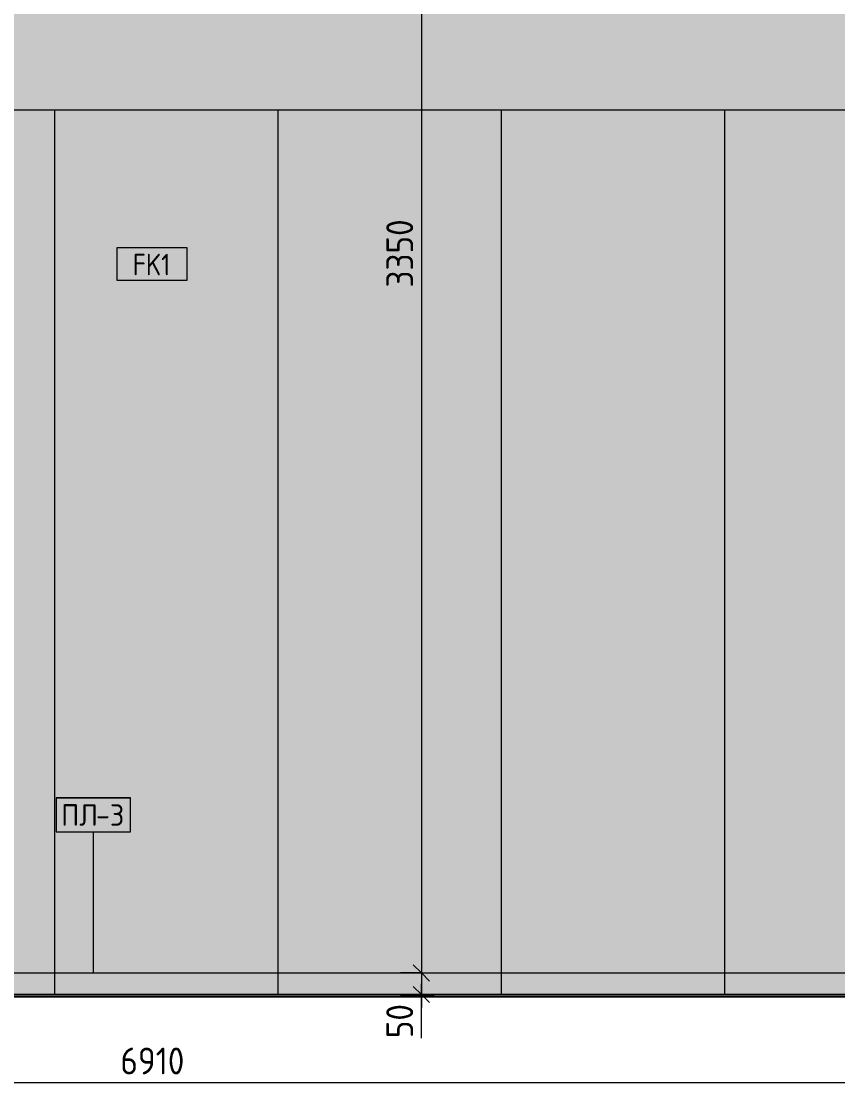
# Model space of a CAD drawing. Header units: millimetres. Extents: x 54605 to 109624, y -2609 to 12445.
# Drawn here: x 87107 to 89006, y 8165 to 10665 of the extents above; entities that cross this region are included whole.
import ezdxf

# ---------------------------------------------------------------- set-up
doc = ezdxf.new("R2010")
doc.units = ezdxf.units.MM
for name, color, linetype, lineweight in [('A-ANNO-DIMS', 7, 'Continuous', 9), ('A-ANNO-DIMS-25', 7, 'Continuous', 9), ('A-FLOR', 7, 'Continuous', 9), ('A-GENM', 7, 'Continuous', 9), ('A-GENM-IDEN', 7, 'Continuous', 9), ('A-WALL-IDEN', 7, 'Continuous', 9), ('A-WALL-PATT', 7, 'Continuous', 9)]:
    doc.layers.add(name, color=color, linetype=linetype, lineweight=lineweight)
for name, color, linetype, lineweight, true_color in [('A-FLOR-1', 7, 'Continuous', 9, 0x787878), ('A-FLOR-FNSH-1', 7, 'Continuous', 30, 0x3c3c3c), ('I-FURN-9', 7, 'Continuous', 9, 0xc0c0c0)]:
    doc.layers.add(name, color=color, linetype=linetype, lineweight=lineweight, true_color=true_color)
doc.layers.add('I-FURN-8', color=7, linetype='Continuous', lineweight=9, true_color=0x7f7f7f, transparency=0.7)
doc.styles.add('GOST Common_5', font='GOST_Common.ttf', dxfattribs={"width": 0.9, "height": 50})
doc.styles.add('GOST Common_6', font='GOST_Common.ttf', dxfattribs={"height": 50})
doc.styles.add('ISOCPEUR_2', font='isocpeur.ttf', dxfattribs={"width": 0.9, "height": 62.5})
doc.dimstyles.new('ISO-2_5_0_9К_БОЛЬШОЙ_1', dxfattribs={"dimscale": 304.8, "dimtxt": 62.248823, "dimasz": 0.123031, "dimexe": 0.098425, "dimexo": 0.246063, "dimgap": 0, "dimtad": 1, "dimdec": 0, "dimrnd": 10, "dimzin": 0, "dimdsep": 46, "dimtxsty": 'ISOCPEUR_2', "dimblk1": 'OBLIQUE', "dimblk2": 'OBLIQUE', "dimsah": 1, "dimcen": 0.09, "dimdle": 0.098425, "dimazin": 0, "dimtfac": 1, "dimtdec": 4, "dimtix": 1, "dimtmove": 0, "dimatfit": 3, "dimfxl": 1, "dimtvp": 1, "dimtolj": 1, "dimtzin": 0, "dimarcsym": 2})
doc.dimstyles.new('ISO-2_5_0_9К_БОЛЬШОЙ_2', dxfattribs={"dimscale": 304.8, "dimtxt": 62.248823, "dimasz": 0.123031, "dimexe": 0.098425, "dimexo": 0.246063, "dimgap": 0, "dimtad": 1, "dimdec": 0, "dimrnd": 10, "dimzin": 0, "dimdsep": 46, "dimtxsty": 'ISOCPEUR_2', "dimblk1": 'OBLIQUE', "dimblk2": 'OBLIQUE', "dimsah": 1, "dimcen": 0.09, "dimdle": 0.098425, "dimazin": 0, "dimtfac": 1, "dimtdec": 4, "dimtix": 1, "dimtmove": 1, "dimatfit": 3, "dimfxl": 1, "dimtvp": 1, "dimtolj": 1, "dimtzin": 0, "dimarcsym": 2})

# ---------------------------------------------------------------- blocks, each defined once
blk = doc.blocks.new('Плинтус - Плинтус темный _ст_школа_-33410282-Развертка 3_07-2')
at = {"layer": 'A-GENM'}
for p, q in [((-6596.5, 8450), (-526.5, 8450)), ((-526.5, 8400), (-6596.5, 8400))]:
    blk.add_line(p, q, dxfattribs=at)
blk = doc.blocks.new('шкаф 1_112 - шкаф 1_112-31117176-Развертка 3_07-2')
at = {"layer": 'I-FURN-8'}
for points in [[(-3821.5, 8450), (-3821.5, 10460), (-4341.5, 10460), (-4341.5, 8450), (-4020.5, 8450)], [(-3584.9, 8450), (-3301.5, 8450), (-3301.5, 10460), (-3821.5, 10460), (-3821.5, 8450)], [(-3301.5, 8450), (-2781.5, 8450), (-2781.5, 10460), (-3301.5, 10460), (-3301.5, 8455)], [(-2359.6, 8450), (-2261.5, 8450), (-2261.5, 10460), (-2781.5, 10460), (-2781.5, 8450), (-2386.8, 8450)], [(-2261.5, 8450), (-1741.5, 8450), (-1741.5, 10460), (-2261.5, 10460), (-2261.5, 8455)], [(-4341.5, 8400), (-3821.5, 8400), (-3821.5, 8450), (-4341.5, 8450)], [(-3821.5, 8400), (-3301.5, 8400), (-3301.5, 8450), (-3821.5, 8450)], [(-2822.5, 8400), (-2781.5, 8400), (-2781.5, 8450), (-3301.5, 8450), (-3301.5, 8400), (-2931.4, 8400)], [(-2277.9, 8400), (-2261.5, 8400), (-2261.5, 8450), (-2781.5, 8450), (-2781.5, 8400), (-2332.4, 8400)], [(-1842.3, 8400), (-1741.5, 8400), (-1741.5, 8450), (-2261.5, 8450), (-2261.5, 8400), (-2060.1, 8400)]]:
    blk.add_hatch(color=256, dxfattribs=at).paths.add_polyline_path(points)
at = {"layer": 'I-FURN-9'}
for p, q in [((-4341.5, 10460), (-3821.5, 10460)), ((-3821.5, 10460), (-3301.5, 10460)), ((-3821.5, 8400), (-3821.5, 10460)), ((-3821.5, 8400), (-3821.5, 10460)), ((-3301.5, 8400), (-3301.5, 10460)), ((-3301.5, 10460), (-2781.5, 10460)), ((-3301.5, 8400), (-3301.5, 10460)), ((-2781.5, 10460), (-2261.5, 10460)), ((-2781.5, 8400), (-2781.5, 10460)), ((-2781.5, 8400), (-2781.5, 10460)), ((-2261.5, 8400), (-2261.5, 10460)), ((-2261.5, 10460), (-1741.5, 10460)), ((-2261.5, 8400), (-2261.5, 10460))]:
    blk.add_line(p, q, dxfattribs=at)
blk = doc.blocks.new('DIMBLOCK29-Развертка 3_07-2')
at = {"layer": 'A-ANNO-DIMS-25'}
for p, q in [((83955.7, 8325), (83955.7, 8164.7)), ((83955.7, 8194.7), (83955.7, 8320)), ((90865.7, 8325), (90865.7, 8164.7)), ((90865.7, 8194.7), (90865.7, 8320)), ((83925.7, 8194.7), (90895.7, 8194.7))]:
    blk.add_line(p, q, dxfattribs=at)
at = {"layer": 'A-ANNO-DIMS-25', "lineweight": 20}
for p, q in [((83955.7, 8194.7), (83974.4, 8213.5)), ((90865.7, 8194.7), (90884.4, 8213.5)), ((83955.7, 8194.7), (83936.9, 8176)), ((90865.7, 8194.7), (90846.9, 8176))]:
    blk.add_line(p, q, dxfattribs=at)
at = {"layer": 'A-ANNO-DIMS-25', "color": 0, "insert": (87337, 8276.4), "char_height": 62.5, "width": 176.691, "attachment_point": 1, "line_spacing_factor": 1.149209, "style": 'ISOCPEUR_2'}
blk.add_mtext('6910', dxfattribs=at)
blk = doc.blocks.new('_Oblique')
at = {"color": 0, "linetype": 'ByBlock', "lineweight": -2}
blk.add_line((-0.5, -0.5), (0.5, 0.5), dxfattribs=at)
blk = doc.blocks.new('Mark Reiling - Mark Reiling-26174330-Развертка 3_07-2')
at = {"layer": 'A-GENM-IDEN'}
for p, q in [((-3818.2, 8857.8), (-3818.2, 8779)), ((-3818.2, 8857.8), (-3644.8, 8857.8)), ((-3644.8, 8857.8), (-3818.2, 8857.8)), ((-3818.2, 8857.8), (-3818.2, 8779)), ((-3644.8, 8779), (-3644.8, 8857.8)), ((-3644.8, 8779), (-3644.8, 8857.8)), ((-3818.2, 8779), (-3644.8, 8779)), ((-3818.2, 8779), (-3644.8, 8779))]:
    blk.add_line(p, q, dxfattribs=at)
blk = doc.blocks.new('М_стена_0001 - Типоразмер_без рамки-25382661-Развертка 3_07-2')
at = {"layer": 'A-WALL-IDEN'}
for p, q in [((-3513.6, 10138.1), (-3676.8, 10138.1)), ((-3676.8, 10138.1), (-3676.8, 10063.1)), ((-3513.6, 10063.1), (-3513.6, 10138.1)), ((-3676.8, 10063.1), (-3513.6, 10063.1))]:
    blk.add_line(p, q, dxfattribs=at)
blk = doc.blocks.new('DIMBLOCK30-Развертка 3_07-2')
at = {"layer": 'A-ANNO-DIMS-25'}
for p, q in [((88037.6, 11830), (88037.6, 8450)), ((87989.1, 11800), (88067.6, 11800)), ((88037.6, 11800), (87989.1, 11800)), ((87989.1, 8450), (88067.6, 8450)), ((88037.6, 8450), (87989.1, 8450))]:
    blk.add_line(p, q, dxfattribs=at)
at = {"layer": 'A-ANNO-DIMS-25', "lineweight": 20}
for p, q in [((88037.6, 11800), (88018.8, 11818.8)), ((88037.6, 11800), (88056.3, 11781.2)), ((88037.6, 8450), (88018.8, 8468.7)), ((88037.6, 8450), (88056.3, 8431.2))]:
    blk.add_line(p, q, dxfattribs=at)
at = {"layer": 'A-ANNO-DIMS-25', "color": 0, "insert": (87955.9, 10046), "char_height": 62.5, "width": 189.619, "attachment_point": 1, "rotation": 90, "line_spacing_factor": 1.149209, "style": 'ISOCPEUR_2'}
blk.add_mtext('3350', dxfattribs=at)
blk = doc.blocks.new('DIMBLOCK31-Развертка 3_07-2')
at = {"layer": 'A-ANNO-DIMS-25', "lineweight": 20}
for p, q in [((88037.6, 8450), (88018.8, 8468.7)), ((88037.6, 8450), (88056.3, 8431.2)), ((88037.6, 8400), (88018.8, 8418.7)), ((88037.6, 8400), (88056.3, 8381.2))]:
    blk.add_line(p, q, dxfattribs=at)
at = {"layer": 'A-ANNO-DIMS-25'}
for p, q in [((87989.1, 8450), (88067.6, 8450)), ((88037.6, 8450), (87989.1, 8450)), ((88037.6, 8450), (88037.6, 8370)), ((88037.6, 8402.2), (88037.6, 8425)), ((87989.1, 8400), (88067.6, 8400)), ((88037.6, 8400), (87989.1, 8400)), ((88037.6, 8298.2), (88037.6, 8402.2))]:
    blk.add_line(p, q, dxfattribs=at)
at = {"layer": 'A-ANNO-DIMS-25', "color": 0, "insert": (87955.9, 8298.2), "char_height": 62.5, "width": 94.81, "attachment_point": 1, "rotation": 90, "line_spacing_factor": 1.149209, "style": 'ISOCPEUR_2'}
blk.add_mtext('50', dxfattribs=at)

msp = doc.modelspace()

# ---------------------------------------------------------------- hatches: boundary and pattern name
at = {"layer": 'A-FLOR-1'}
h = msp.add_hatch(dxfattribs=at)
h.set_pattern_fill('FP_14', color=256, style=0, pattern_type=2)
h.set_pattern_definition([(45, (91005.656, 0), (-18.85854, 18.85854), [26.67, -4.445, 0.889, -4.445]), (45, (91005.656, 18.847), (-18.85854, 18.85854), []), (50, (91005.656, 0), (31.882273, -2.78904), [3.334, -36.671]), (355, (91005.656, 0), (-6.16744, 33.43476), [2.667, -29.337]), (100.451, (91008.313, -0.232), (25.71478, 30.64491), [2.833, -31.166]), (46.184, (91005.656, 8.89), (47.43861, -7.35742), [5.001, -55.007]), (96.636, (91009.61, 8.277), (41.54552, 43.30015), [4.25, -46.749]), (351.184, (91005.656, 8.89), (41.54594, 43.29915), [4, -44.005]), (21, (91010.1, 6.667), (26.53271, -17.896184), [3.334, -36.671]), (326, (91010.1, 6.667), (10.81533, 32.23273), [2.667, -29.337]), (71.451, (91012.312, 5.176), (37.3476, 14.33587), [2.833, -31.166]), (37.5, (91005.656, 0), (0.540908, 14.797043), [0.8382, -28.143, 0.8382, -28.943, -29.448]), (37.5, (91005.656, 0), (0.540908, 14.797043), [-58.763, 0.8382, -28.61]), (7.5, (91005.656, 0), (11.693745, 17.531323), [0.8382, -16.142, 0.8382, -27.476, -11.224]), (7.5, (91005.656, 0), (11.693745, 17.531323), [-45.295, 0.8382, -10.385]), (327.5, (90995.744, 0), (23.728552, -1.002312), [0.8382, -10.274, 0.8382, -33.833, -46.006]), (327.5, (90995.744, 0), (23.728552, -1.002312), [-45.783, 0.8382, -45.168]), (317.5, (90991.3, 0), (25.92281, 4.44989), [0.8382, -13.608, 0.8382, -22.187, -32.671]), (317.5, (90991.3, 0), (25.92281, 4.44989), [-37.471, 0.8382, -31.833])])
h.paths.add_polyline_path([(88673.2744, 8394.4568), (90885.656, 8394.4568), (90885.656, 8395), (83935.5143, 8395), (83935.656, 8394.4568), (88646.0459, 8394.4568)])
at = {"layer": 'A-WALL-PATT'}
h = msp.add_hatch(color=256, dxfattribs=at)
h.paths.add_polyline_path([(83956.656, 8450), (84409.156, 8450), (84409.156, 10460), (90479.156, 10460), (90479.156, 8450), (90589.656, 8450), (90589.656, 8530), (90585.956, 8530), (90585.956, 9030), (90589.7206, 9030), (90589.7206, 9200), (90864.656, 9200), (90864.656, 9204), (90589.7206, 9204), (90589.7206, 9220), (90864.656, 9220), (90864.656, 11700), (90605.656, 11700), (90605.656, 11800), (83956.656, 11800), (83956.656, 8577.3214)])
h.paths.add_polyline_path([(90797.0979, 8530), (90864.656, 8530), (90864.656, 9150), (90605.7206, 9150), (90605.7206, 9012.5), (90649.956, 9012.5), (90649.956, 9030), (90667.956, 9030), (90667.956, 9012.5), (90731.956, 9012.5), (90731.956, 9030), (90749.956, 9030), (90749.956, 8530)])
h.paths.add_polyline_path([(90667.956, 8530), (90731.956, 8530), (90731.956, 8547.5), (90667.956, 8547.5), (90667.956, 8545.8677)])
h.paths.add_polyline_path([(90649.956, 8530), (90649.956, 8547.5), (90605.7206, 8547.5), (90605.7206, 8530), (90633.7269, 8530)])
h.paths.add_polyline_path([(90699.9554, 8562.5), (90701.8966, 8562.5), (90731.956, 8562.5), (90731.956, 8997.5), (90667.956, 8997.5), (90667.956, 8562.5), (90698.5152, 8562.5)])
h.paths.add_polyline_path([(90606.4984, 8562.5), (90649.956, 8562.5), (90649.956, 8997.5), (90605.7206, 8997.5), (90605.7206, 8562.5)])
h.paths.add_polyline_path([(90044.9571, 10559), (90044.9571, 10641), (90126.9571, 10641), (90126.9571, 10559), (90061.4571, 10559)])
h.paths.add_polyline_path([(90076.4571, 10597.5), (90077.7071, 10597.8349), (90078.6222, 10598.75), (90078.9571, 10600), (90078.6222, 10601.25), (90077.7071, 10602.1651), (90076.4571, 10602.5), (90075.2071, 10602.1651), (90074.292, 10601.25), (90073.9571, 10600), (90074.292, 10598.75), (90075.2071, 10597.8349), (90075.8101, 10597.5852)])
h.paths.add_polyline_path([(90095.4571, 10597.5), (90096.7071, 10597.8349), (90097.6222, 10598.75), (90097.9571, 10600), (90097.6222, 10601.25), (90096.7071, 10602.1651), (90095.4571, 10602.5), (90094.2071, 10602.1651), (90093.292, 10601.25), (90092.9571, 10600), (90093.292, 10598.75), (90094.2071, 10597.8349), (90094.8101, 10597.5852)])

# ---------------------------------------------------------------- linework, layer by layer
at = {"layer": 'A-FLOR'}
msp.add_line((90864.656, 8400), (83956.656, 8400), dxfattribs=at)
at = {"layer": 'A-FLOR-FNSH-1'}
msp.add_line((90885.656, 8395), (83935.5143, 8395), dxfattribs=at)
at = {"layer": 'A-GENM-IDEN'}
msp.add_line((87274.156, 8450), (87274.156, 8777.9553), dxfattribs=at)

# ---------------------------------------------------------------- block references
at = {"layer": 'A-GENM'}
msp.add_blockref('Плинтус - Плинтус темный _ст_школа_-33410282-Развертка 3_07-2', (91005.656, 0), dxfattribs=at)
at = {"layer": 'A-GENM-IDEN'}
msp.add_blockref('Mark Reiling - Mark Reiling-26174330-Развертка 3_07-2', (91005.656, 0), dxfattribs=at)
at = {"layer": 'A-WALL-IDEN'}
msp.add_blockref('М_стена_0001 - Типоразмер_без рамки-25382661-Развертка 3_07-2', (91005.656, 0), dxfattribs=at)
at = {"layer": 'I-FURN-9'}
msp.add_blockref('шкаф 1_112 - шкаф 1_112-31117176-Развертка 3_07-2', (91005.656, 0), dxfattribs=at)

# ---------------------------------------------------------------- texts
at = {"layer": 'A-GENM-IDEN', "char_height": 50, "attachment_point": 1, "style": 'GOST Common_6'}
for s, insert, width in [('ПЛ', (87199.0079, 8842.8485), 98.206719), ('-3', (87280.0365, 8842.8485), 86.181406)]:
    msp.add_mtext(s, dxfattribs=dict(at, insert=insert, width=width))
at = {"layer": 'A-WALL-IDEN', "insert": (87365.5961, 10124.5068), "char_height": 50, "width": 111.835406, "attachment_point": 1, "style": 'GOST Common_5'}
msp.add_mtext('FK1', dxfattribs=at)

# ---------------------------------------------------------------- dimensions: what is measured, and where the dimension line sits
at = {"layer": 'A-ANNO-DIMS'}
dim = msp.add_linear_dim(base=(88037.5707, 8450), p1=(88064.0872, 11800), p2=(88064.0872, 8450), angle=90, dimstyle='ISO-2_5_0_9К_БОЛЬШОЙ_1', override={"dimpost": '<>', "dimfxl": 3350}, dxfattribs=at)
dim.commit()
dim.dimension.update_dxf_attribs({"geometry": 'DIMBLOCK30-Развертка 3_07-2', "text_midpoint": (88006.3207, 10125)})
dim = msp.add_linear_dim(base=(88037.5707, 8400), p1=(88064.0872, 8450), p2=(88064.0872, 8400), angle=90, dimstyle='ISO-2_5_0_9К_БОЛЬШОЙ_2', override={"dimpost": '<>', "dimfxl": 50}, dxfattribs=at)
dim.commit()
dim.dimension.update_dxf_attribs({"geometry": 'DIMBLOCK31-Развертка 3_07-2', "text_midpoint": (87997.5838, 8345.6301), "dimtype": 160, "text_rotation": 90})
dim = msp.add_linear_dim(base=(90865.656, 8194.7333), p1=(83955.656, 8400), p2=(90865.656, 8400), dimstyle='ISO-2_5_0_9К_БОЛЬШОЙ_1', override={"dimpost": '<>', "dimfxl": 6910.000005}, dxfattribs=at)
dim.commit()
dim.dimension.update_dxf_attribs({"geometry": 'DIMBLOCK29-Развертка 3_07-2', "text_midpoint": (87410.656, 8225.9833)})

doc.saveas('drawing.dxf')
